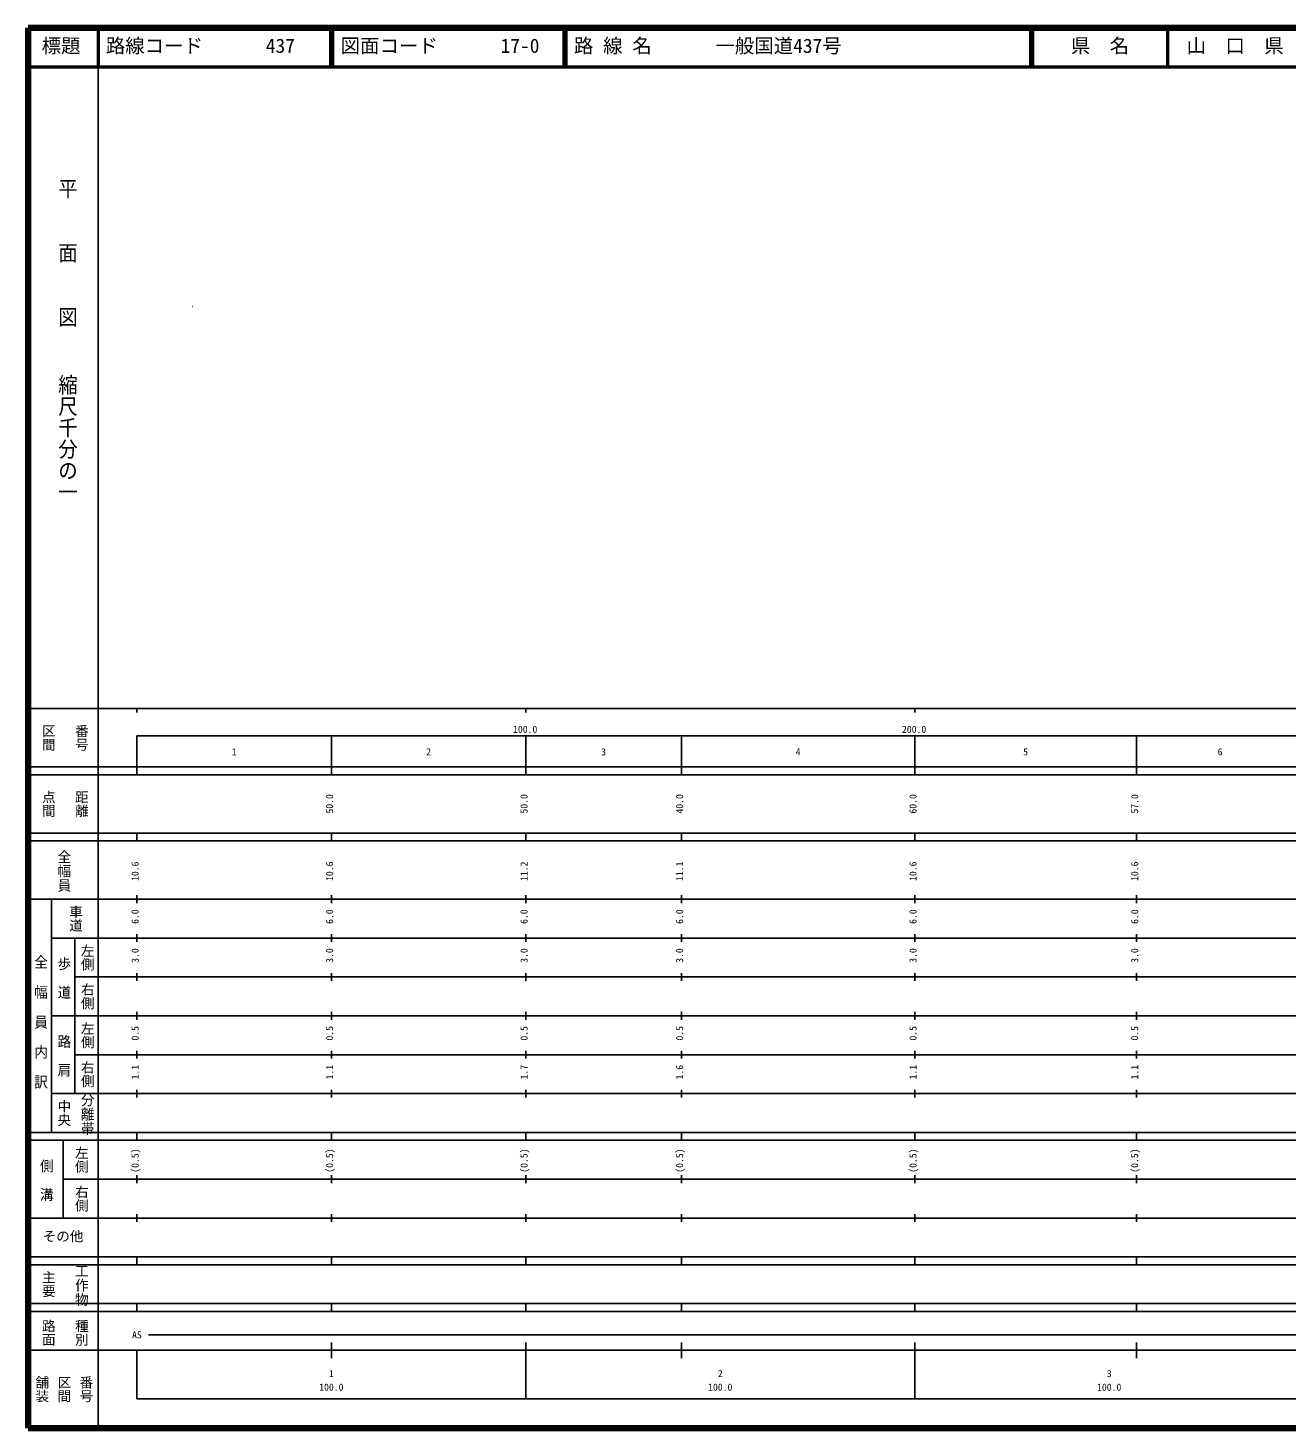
# Model space of a CAD drawing. Units: millimetres on the paper. Extents: x 40 to 680, y 20 to 380.
# Drawn here: x 40 to 363.7, y 20 to 380 of the extents above; entities that cross this region are included whole.
import ezdxf
from ezdxf.enums import TextEntityAlignment as Align

# ---------------------------------------------------------------- set-up
doc = ezdxf.new("R2010")
doc.units = ezdxf.units.MM
for name, color, linetype, lineweight in [('M-BMK-HTXT', 7, 'Continuous', 13), ('M-TTL', 2, 'Continuous', 140), ('M-TTL-BAND', 7, 'Continuous', 25), ('M-TTL-LINE', 7, 'Continuous', 50)]:
    doc.layers.add(name, color=color, linetype=linetype, lineweight=lineweight)
doc.layers.add('M-TTL-TXT', color=7, linetype='Continuous')
doc.styles.add('@ＭＳ ゴシック', font='')
doc.styles.add('ＭＳ ゴシック', font='')
doc.styles.get('@ＭＳ ゴシック').set_extended_font_data('@MS Gothic')
doc.styles.get('ＭＳ ゴシック').set_extended_font_data('MS Gothic')

msp = doc.modelspace()

# ---------------------------------------------------------------- linework, layer by layer
at = {"layer": 'M-BMK-HTXT'}
for radius in [0.0313, 0.025, 0.0188, 0.0125, 0.0063]:
    msp.add_circle((82.243, 308.392), radius, dxfattribs=at)
at = {"layer": 'M-TTL'}
for p, q in [((40, 380), (40, 20)), ((680, 380), (40, 380)), ((40, 20), (680, 20))]:
    msp.add_line(p, q, dxfattribs=at)
at = {"layer": 'M-TTL-BAND'}
for p, q in [((58, 370), (58, 20)), ((40, 205), (579, 205)), ((68, 205), (68, 204)), ((168, 205), (168, 204)), ((268, 205), (268, 204)), ((68, 198), (579, 198)), ((68, 198), (68, 188)), ((118, 188), (118, 198)), ((168, 188), (168, 198)), ((208, 188), (208, 198)), ((268, 188), (268, 198)), ((325, 188), (325, 198)), ((40, 190), (579, 190)), ((40, 188), (579, 188)), ((40, 173), (579, 173)), ((68, 171), (68, 173)), ((118, 171), (118, 173)), ((168, 171), (168, 173)), ((208, 171), (208, 173)), ((268, 171), (268, 173)), ((325, 171), (325, 173)), ((40, 171), (579, 171)), ((40, 156), (579, 156)), ((46, 96), (46, 156)), ((68, 155), (68, 157)), ((118, 155), (118, 157)), ((168, 155), (168, 157)), ((208, 155), (208, 157)), ((268, 155), (268, 157)), ((325, 155), (325, 157)), ((46, 146), (579, 146)), ((52, 146), (52, 106)), ((68, 145), (68, 147)), ((118, 145), (118, 147)), ((168, 145), (168, 147)), ((208, 145), (208, 147)), ((268, 145), (268, 147)), ((325, 145), (325, 147)), ((68, 135), (68, 137)), ((118, 135), (118, 137)), ((168, 135), (168, 137)), ((208, 135), (208, 137)), ((268, 135), (268, 137)), ((325, 135), (325, 137)), ((52, 136), (579, 136)), ((46, 126), (579, 126)), ((68, 125), (68, 127)), ((118, 125), (118, 127)), ((168, 125), (168, 127)), ((208, 125), (208, 127)), ((268, 125), (268, 127)), ((325, 125), (325, 127)), ((52, 116), (579, 116)), ((68, 115), (68, 117)), ((118, 115), (118, 117)), ((168, 115), (168, 117)), ((208, 115), (208, 117)), ((268, 115), (268, 117)), ((325, 115), (325, 117)), ((46, 106), (579, 106)), ((68, 105), (68, 107)), ((118, 105), (118, 107)), ((168, 105), (168, 107)), ((208, 105), (208, 107)), ((268, 105), (268, 107)), ((325, 105), (325, 107)), ((40, 96), (579, 96)), ((40, 94), (579, 94)), ((49, 94), (49, 74)), ((68, 94), (68, 96)), ((118, 94), (118, 96)), ((168, 94), (168, 96)), ((208, 94), (208, 96)), ((268, 94), (268, 96)), ((325, 94), (325, 96)), ((49, 84), (579, 84)), ((68, 83), (68, 85)), ((118, 83), (118, 85)), ((168, 83), (168, 85)), ((208, 83), (208, 85)), ((268, 83), (268, 85)), ((325, 83), (325, 85)), ((40, 74), (579, 74)), ((68, 73), (68, 75)), ((118, 73), (118, 75)), ((168, 73), (168, 75)), ((208, 73), (208, 75)), ((268, 73), (268, 75)), ((325, 73), (325, 75)), ((40, 64), (579, 64)), ((40, 62), (579, 62)), ((68, 62), (68, 64)), ((118, 62), (118, 64)), ((168, 62), (168, 64)), ((208, 62), (208, 64)), ((268, 62), (268, 64)), ((325, 62), (325, 64)), ((40, 52), (579, 52)), ((68, 50), (68, 52)), ((118, 50), (118, 52)), ((168, 50), (168, 52)), ((208, 50), (208, 52)), ((268, 50), (268, 52)), ((325, 50), (325, 52)), ((40, 50), (579, 50)), ((71, 44), (565, 44)), ((40, 40), (579, 40)), ((68, 40), (68, 27.5)), ((118, 38), (118, 42)), ((168, 27.5), (168, 42)), ((208, 38), (208, 42)), ((268, 27.5), (268, 42)), ((325, 38), (325, 42)), ((68, 27.5), (579, 27.5))]:
    msp.add_line(p, q, dxfattribs=at)
at = {"layer": 'M-TTL-LINE'}
for p, q in [((58, 380), (58, 370)), ((117.75, 380), (117.75, 370)), ((118.25, 380), (118.25, 370)), ((177.75, 380), (177.75, 370)), ((178.25, 380), (178.25, 370)), ((297.75, 380), (297.75, 370)), ((298.25, 380), (298.25, 370)), ((333, 380), (333, 370)), ((40, 370), (680, 370))]:
    msp.add_line(p, q, dxfattribs=at)

# ---------------------------------------------------------------- texts
at = {"layer": 'M-TTL-BAND', "style": '@ＭＳ ゴシック'}
for s, height, width, p in [('平\u3000\u3000面\u3000\u3000図', 3.666, 1.1, (47.277, 341.475)), ('縮尺千分の一', 3.666, 1.1, (47.277, 291.03)), ('全幅員', 2.566, 1.05, (47.25, 168.75)), ('全\u3000幅\u3000員\u3000内\u3000訳', 2.566, 1.1, (41.25, 141.75)), ('歩\u3000道', 2.566, 1.05, (47.25, 141.25)), ('路\u3000肩', 2.566, 1.05, (47.25, 121.25)), ('分離帯', 2.566, 1.05, (53.25, 106.25)), ('側\u3000溝', 2.566, 1.05, (42.75, 89.25)), ('工作物', 2.566, 1.05, (51.75, 62.25))]:
    msp.add_text(s, height=height, rotation=270, dxfattribs=dict(at, width=width)).set_placement(p, align=Align.BOTTOM_LEFT)
at = {"layer": 'M-TTL-BAND'}
for s, height, rotation, style, p in [('区間', 2.566, 270, '@ＭＳ ゴシック', (43.25, 201)), ('番号', 2.566, 270, '@ＭＳ ゴシック', (51.75, 201)), ('点間', 2.566, 270, '@ＭＳ ゴシック', (43.25, 184)), ('距離', 2.566, 270, '@ＭＳ ゴシック', (51.75, 184)), ('50.0', 1.833, 90, 'ＭＳ ゴシック', (119, 178)), ('50.0', 1.833, 90, 'ＭＳ ゴシック', (169, 178)), ('40.0', 1.833, 90, 'ＭＳ ゴシック', (209, 178)), ('60.0', 1.833, 90, 'ＭＳ ゴシック', (269, 178)), ('57.0', 1.833, 90, 'ＭＳ ゴシック', (326, 178)), ('10.6', 1.833, 90, 'ＭＳ ゴシック', (69, 160.674)), ('10.6', 1.833, 90, 'ＭＳ ゴシック', (119, 160.674)), ('11.2', 1.833, 90, 'ＭＳ ゴシック', (169, 160.674)), ('11.1', 1.833, 90, 'ＭＳ ゴシック', (209, 160.674)), ('10.6', 1.833, 90, 'ＭＳ ゴシック', (269, 160.674)), ('10.6', 1.833, 90, 'ＭＳ ゴシック', (326, 160.674)), ('車道', 2.566, 270, '@ＭＳ ゴシック', (50.25, 154.5)), ('6.0', 1.833, 90, 'ＭＳ ゴシック', (69, 149.625)), ('6.0', 1.833, 90, 'ＭＳ ゴシック', (119, 149.625)), ('6.0', 1.833, 90, 'ＭＳ ゴシック', (169, 149.625)), ('6.0', 1.833, 90, 'ＭＳ ゴシック', (209, 149.625)), ('6.0', 1.833, 90, 'ＭＳ ゴシック', (269, 149.625)), ('6.0', 1.833, 90, 'ＭＳ ゴシック', (326, 149.625)), ('左側', 2.566, 270, '@ＭＳ ゴシック', (53.25, 144.5)), ('3.0', 1.833, 90, 'ＭＳ ゴシック', (69, 139.625)), ('3.0', 1.833, 90, 'ＭＳ ゴシック', (119, 139.625)), ('3.0', 1.833, 90, 'ＭＳ ゴシック', (169, 139.625)), ('3.0', 1.833, 90, 'ＭＳ ゴシック', (209, 139.625)), ('3.0', 1.833, 90, 'ＭＳ ゴシック', (269, 139.625)), ('3.0', 1.833, 90, 'ＭＳ ゴシック', (326, 139.625)), ('右側', 2.566, 270, '@ＭＳ ゴシック', (53.25, 134.5)), ('左側', 2.566, 270, '@ＭＳ ゴシック', (53.25, 124.5)), ('0.5', 1.833, 90, 'ＭＳ ゴシック', (69, 119.625)), ('0.5', 1.833, 90, 'ＭＳ ゴシック', (119, 119.625)), ('0.5', 1.833, 90, 'ＭＳ ゴシック', (169, 119.625)), ('0.5', 1.833, 90, 'ＭＳ ゴシック', (209, 119.625)), ('0.5', 1.833, 90, 'ＭＳ ゴシック', (269, 119.625)), ('0.5', 1.833, 90, 'ＭＳ ゴシック', (326, 119.625)), ('右側', 2.566, 270, '@ＭＳ ゴシック', (53.25, 114.5)), ('1.1', 1.833, 90, 'ＭＳ ゴシック', (69, 109.625)), ('1.1', 1.833, 90, 'ＭＳ ゴシック', (119, 109.625)), ('1.7', 1.833, 90, 'ＭＳ ゴシック', (169, 109.625)), ('1.6', 1.833, 90, 'ＭＳ ゴシック', (209, 109.625)), ('1.1', 1.833, 90, 'ＭＳ ゴシック', (269, 109.625)), ('1.1', 1.833, 90, 'ＭＳ ゴシック', (326, 109.625)), ('中央', 2.566, 270, '@ＭＳ ゴシック', (47.25, 104.5)), ('左側', 2.566, 270, '@ＭＳ ゴシック', (51.75, 92.5)), ('(0.5)', 1.833, 90, 'ＭＳ ゴシック', (69, 85.639)), ('(0.5)', 1.833, 90, 'ＭＳ ゴシック', (119, 85.639)), ('(0.5)', 1.833, 90, 'ＭＳ ゴシック', (169, 85.639)), ('(0.5)', 1.833, 90, 'ＭＳ ゴシック', (209, 85.639)), ('(0.5)', 1.833, 90, 'ＭＳ ゴシック', (269, 85.639)), ('(0.5)', 1.833, 90, 'ＭＳ ゴシック', (326, 85.639)), ('右側', 2.566, 270, '@ＭＳ ゴシック', (51.75, 82.5)), ('主要', 2.566, 270, '@ＭＳ ゴシック', (43.25, 60.5)), ('路面', 2.566, 270, '@ＭＳ ゴシック', (43.25, 48)), ('種別', 2.566, 270, '@ＭＳ ゴシック', (51.75, 48)), ('舗装', 2.566, 270, '@ＭＳ ゴシック', (41.583, 33.5)), ('区間', 2.566, 270, '@ＭＳ ゴシック', (47.25, 33.5)), ('番号', 2.566, 270, '@ＭＳ ゴシック', (52.917, 33.5))]:
    msp.add_text(s, height=height, rotation=rotation, dxfattribs=dict(at, style=style)).set_placement(p, align=Align.BOTTOM_LEFT)
at = {"layer": 'M-TTL-BAND', "style": 'ＭＳ ゴシック'}
for s, height, p in [('100.0', 1.833, (164.719, 198.195)), ('200.0', 1.833, (264.719, 198.195)), ('1', 1.833, (92.375, 192.405)), ('2', 1.833, (142.375, 192.405)), ('3', 1.833, (187.375, 192.405)), ('4', 1.833, (237.375, 192.405)), ('5', 1.833, (295.875, 192.405)), ('6', 1.833, (345.875, 192.405)), ('その他', 2.566, (43.75, 67.25)), ('AS', 1.833, (66.75, 42.5)), ('1', 1.833, (117.375, 32.523)), ('2', 1.833, (217.375, 32.523)), ('3', 1.833, (317.375, 32.523)), ('100.0', 1.833, (114.875, 29.033)), ('100.0', 1.833, (214.875, 29.033)), ('100.0', 1.833, (314.875, 29.033))]:
    msp.add_text(s, height=height, dxfattribs=at).set_placement(p, align=Align.BOTTOM_LEFT)
at = {"layer": 'M-TTL-TXT', "style": 'ＭＳ ゴシック'}
for s, p in [('標題', (43.5, 372.5)), ('路線コード', (60, 372.5)), ('437', (101.142, 372.5)), ('図面コード', (120.38, 372.5)), ('17-0', (161.521, 372.5)), ('路 線 名', (180.38, 372.5)), ('一般国道437号', (216.734, 372.5)), ('県\u3000名', (308.125, 372.5)), ('山\u3000口\u3000県', (337.875, 372.5))]:
    msp.add_text(s, height=3.666, dxfattribs=at).set_placement(p, align=Align.BOTTOM_LEFT)

doc.saveas('drawing.dxf')
